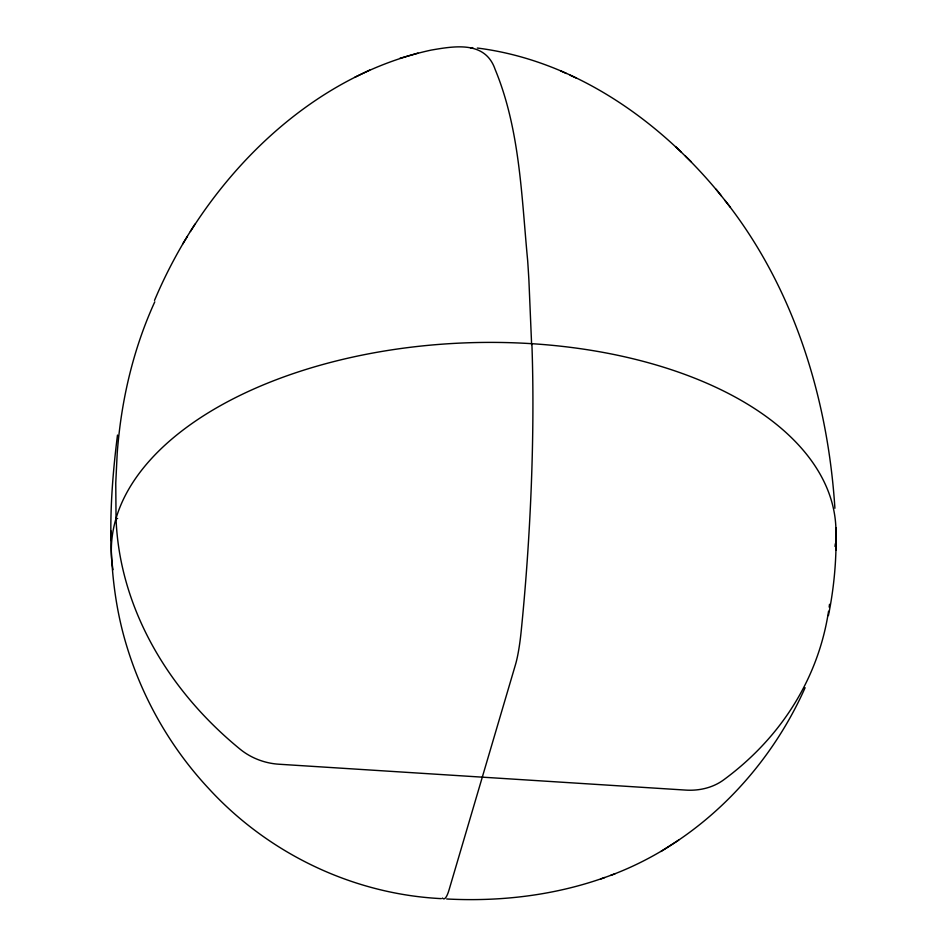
<?xml version="1.0" encoding="UTF-8"?>
<svg xmlns="http://www.w3.org/2000/svg" width="947" height="947" viewBox="0 0 947 947"><rect width="100%" height="100%" fill="white"/><g stroke="black" fill="none" stroke-linecap="round" stroke-linejoin="round"><path stroke-width="1.42" d="M441.314 898.632C353.136 894.24 268.498 853.638 208.873 788.709C171.3 748.497 143.115 699.644 127.028 647.026C105.792 578.558 108.621 505.367 117.499 435.064M835.881 527.68C836.84 557.156 834.295 586.702 828.412 615.597M531.622 344.59L528.9 280.111A750.616 113.38 -86.4 0 0 527.68 260.768C521.513 196.716 520.104 129.846 495.186 69.545C485.456 40.934 455.531 45.87 431.122 50.108C329.544 72.055 244.906 145.27 190.394 231.53M154.515 300.424C165.689 273.837 179.338 248.327 194.999 224.108M154.787 301.821C135.942 343.051 124.436 387.453 119.204 432.424A750.616 617.764 16.4 0 0 117.215 453.116L115.759 483.088L116.043 518.447A362.488 298.329 16.4 0 0 240.053 749.148A57.412 47.255 16.4 0 0 278.809 764.217L685.782 790.094A57.412 47.255 16.4 0 0 723.615 779.902A362.488 298.329 16.4 0 0 828.554 611.265M805.104 687.711C767.697 771.876 697.537 843.008 610.661 875.383M182.664 244.03L187.411 236.395M660.994 851.495L678.644 840.119M369.709 70.078L354.794 77.275M446.7 898.975C500.075 901.804 554.315 895.471 604.778 877.49M600.765 878.97L615.029 873.785M417.982 53.115L399.859 58.347M116.043 518.447L117.641 518.554M477.335 48.037C574.734 60.277 660.769 121.038 721.401 195.922M560.553 70.824L566.342 73.487M570.165 75.239L576.474 78.151M675.613 146.56L681.438 152.242M685.368 156.03L691.452 161.961M724.905 200.373C793.882 287.592 827.867 398.308 834.899 508.267M716.062 189.187L730.433 207.334M110.977 530.959L111.166 540.69M835.917 534.937L836.023 550.029M442.462 898.052A57.412 8.677 -86.4 0 0 449.162 889.529L515.44 664.782A57.412 8.677 -86.4 0 0 521.205 630.998A362.488 54.76 -86.4 0 0 531.883 343.702M829.513 604.316A362.488 298.329 16.4 0 1 829.158 607.098M113.024 569.668A362.488 198.479 -2.1 0 1 461.923 343.015A362.488 198.479 -2.1 0 1 835.775 538.298M835.325 543.708A362.488 198.479 -2.1 0 1 834.994 546.407M470.541 48.048A169.904 25.664 -86.4 0 1 472.742 47.681"/></g></svg>
